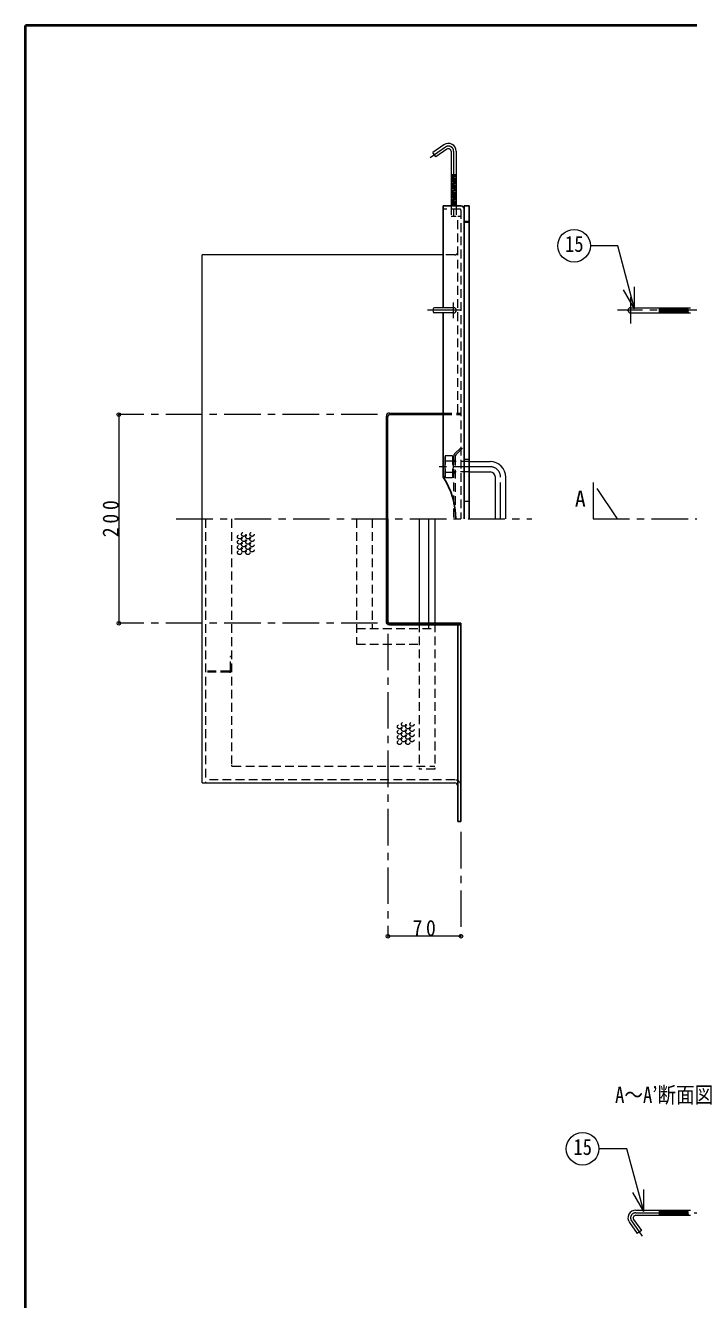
# Model space of a CAD drawing. Units: millimetres at full size, sheet at 1:7. Extents: x -1487 to 1348, y -983 to 984.
# Drawn here: x -1487 to -852, y -238 to 984 of the extents above; entities that cross this region are included whole.
import ezdxf
from ezdxf.enums import TextEntityAlignment as Align

# ---------------------------------------------------------------- set-up
doc = ezdxf.new("R2010")
doc.units = ezdxf.units.MM
doc.header["$LTSCALE"] = 7
doc.header["$PDMODE"] = 32
doc.header["$PDSIZE"] = 3.5
doc.linetypes.add('CHAIN1', pattern=[8, 5, -1, 1, -1])
doc.linetypes.add('DASHED1', pattern=[1.8, 1.2, -0.6])
doc.layers.add('0-6', color=5, linetype='Continuous', lineweight=25)
doc.layers.add('0-A', color=4, linetype='Continuous', lineweight=9)
doc.styles.add('ＭＳ ゴシック', font='')
doc.styles.get('ＭＳ ゴシック').set_extended_font_data('MS Gothic')

msp = doc.modelspace()

# ---------------------------------------------------------------- linework, layer by layer
at = {"layer": '0-6', "color": 4, "linetype": 'DASHED1', "lineweight": 9}
for p, q in [((-1290.857, 365.513), (-1290.857, 378.513)), ((-1289.857, 378.513), (-1290.857, 378.513)), ((-1291.857, 364.513), (-1314.857, 364.513)), ((-1291.857, 363.513), (-1314.857, 363.513))]:
    msp.add_line(p, q, dxfattribs=at)
for radius in [1, 2]:
    msp.add_arc((-1291.857, 365.513), radius, 270, 0, dxfattribs=at)
at = {"layer": '0-A', "color": 1, "lineweight": 40}
for p in [(-1487.357, -983.487), (1347.643, 983.513)]:
    msp.add_line(p, (-1487.357, 983.513), dxfattribs=at)
at = {"layer": '0-A', "color": 7, "lineweight": 18}
for p, q in [((-1086.159, 869.052), (-1096.789, 861.609)), ((-1079.357, 862.908), (-1079.357, 810.513)), ((-1074.357, 862.908), (-1074.357, 810.513)), ((-919.599, 772.395), (-945.764, 772.395)), ((-903.418, 712.004), (-919.599, 772.395)), ((-903.418, 712.004), (-903.418, 733.004)), ((-903.418, 712.004), (-913.918, 730.19)), ((-1076.857, 713.013), (-1095.355, 713.013)), ((-907.256, 713.013), (-849.857, 713.013)), ((-1076.857, 708.013), (-1095.355, 708.013)), ((-907.256, 708.013), (-849.857, 708.013)), ((-1138.357, 612.013), (-1086.857, 612.013)), ((-1141.357, 510.513), (-1141.357, 609.013)), ((-1139.857, 510.513), (-1139.857, 609.013)), ((-1138.357, 610.513), (-1086.857, 610.513)), ((-1061.857, 565.513), (-1041.857, 565.513)), ((-1061.857, 555.513), (-1041.857, 555.513)), ((-1036.857, 510.513), (-1036.857, 550.513)), ((-1026.857, 510.513), (-1026.857, 550.513)), ((-1317.857, 257.513), (-1317.857, 510.513)), ((-1100.857, 510.513), (-1100.857, 410.513)), ((-1094.857, 510.513), (-1094.857, 410.513)), ((-1317.857, 257.513), (-1075.857, 257.513)), ((-894.607, -153.372), (-894.607, -132.372)), ((-894.607, -153.372), (-905.107, -135.185)), ((-902.252, -151.987), (-849.857, -151.987)), ((-902.252, -156.987), (-849.857, -156.987)), ((-908.396, -163.789), (-900.953, -174.418))]:
    msp.add_line(p, q, dxfattribs=at)
at = {"layer": '0-A', "linetype": 'CHAIN1'}
for p, q in [((-1084.725, 867.004), (-1099.451, 856.693)), ((-1076.857, 862.908), (-1076.857, 800.513)), ((-907.256, 723.013), (-907.256, 698.013)), ((-1069.357, 710.513), (-1101.789, 710.513)), ((-1076.857, 703.013), (-1076.857, 718.013)), ((-839.857, 710.513), (-919.756, 710.513)), ((-1149.857, 610.513), (-1397.857, 610.513)), ((-1041.857, 560.513), (-1095.357, 560.513)), ((-1031.857, 510.513), (-1031.857, 550.513)), ((-943.191, 545.513), (-943.191, 510.513)), ((-919.857, 510.513), (-943.191, 545.513)), ((-1342.857, 510.513), (-1001.857, 510.513)), ((-943.191, 510.513), (500.143, 510.513)), ((-1149.857, 410.513), (-1397.857, 410.513)), ((-1139.857, 400.513), (-1139.857, 110.513)), ((-1069.857, 210.513), (-1069.857, 110.513)), ((-902.252, -154.487), (-834.756, -154.487)), ((-906.348, -162.355), (-896.037, -177.08))]:
    msp.add_line(p, q, dxfattribs=at)
at = {"layer": '0-A'}
for p, q in [((-1074.357, 840.412), (-1079.357, 840.412)), ((-1079.357, 839.542), (-1074.357, 839.95)), ((-1079.357, 838.538), (-1074.357, 838.947)), ((-1079.357, 837.535), (-1074.357, 837.943)), ((-1079.357, 836.532), (-1074.357, 836.94)), ((-1079.357, 835.528), (-1074.357, 835.937)), ((-1079.357, 834.525), (-1074.357, 834.933)), ((-1079.357, 833.522), (-1074.357, 833.93)), ((-1079.357, 832.518), (-1074.357, 832.927)), ((-1079.357, 831.515), (-1074.357, 831.923)), ((-1079.357, 830.512), (-1074.357, 830.92)), ((-1079.357, 829.508), (-1074.357, 829.917)), ((-1079.357, 828.505), (-1074.357, 828.913)), ((-1079.357, 827.502), (-1074.357, 827.91)), ((-1079.357, 826.498), (-1074.357, 826.907)), ((-1079.357, 825.495), (-1074.357, 825.903)), ((-1079.357, 824.492), (-1074.357, 824.9)), ((-1079.357, 823.488), (-1074.357, 823.897)), ((-1079.357, 822.485), (-1074.357, 822.893)), ((-1079.357, 821.482), (-1074.357, 821.89)), ((-1079.357, 820.478), (-1074.357, 820.887)), ((-1079.357, 819.475), (-1074.357, 819.883)), ((-1079.357, 818.472), (-1074.357, 818.88)), ((-1079.357, 817.468), (-1074.357, 817.877)), ((-1079.357, 816.465), (-1074.357, 816.873)), ((-1079.357, 815.462), (-1074.357, 815.87)), ((-1079.357, 814.458), (-1074.357, 814.867)), ((-1079.357, 813.455), (-1074.357, 813.863)), ((-1079.357, 812.452), (-1074.357, 812.86)), ((-1079.357, 811.448), (-1074.357, 811.857)), ((-1078.524, 810.513), (-1074.357, 810.853)), ((-1317.857, 510.513), (-1317.857, 763.513)), ((-1086.857, 763.513), (-1317.857, 763.513)), ((-879.756, 713.013), (-879.756, 708.013)), ((-878.886, 708.013), (-879.294, 713.013)), ((-877.883, 708.013), (-878.291, 713.013)), ((-876.879, 708.013), (-877.288, 713.013)), ((-875.876, 708.013), (-876.284, 713.013)), ((-874.873, 708.013), (-875.281, 713.013)), ((-873.869, 708.013), (-874.278, 713.013)), ((-872.866, 708.013), (-873.274, 713.013)), ((-871.863, 708.013), (-872.271, 713.013)), ((-870.859, 708.013), (-871.268, 713.013)), ((-869.856, 708.013), (-870.264, 713.013)), ((-868.853, 708.013), (-869.261, 713.013)), ((-867.849, 708.013), (-868.258, 713.013)), ((-866.846, 708.013), (-867.254, 713.013)), ((-865.843, 708.013), (-866.251, 713.013)), ((-864.839, 708.013), (-865.248, 713.013)), ((-863.836, 708.013), (-864.244, 713.013)), ((-862.833, 708.013), (-863.241, 713.013)), ((-861.829, 708.013), (-862.238, 713.013)), ((-860.826, 708.013), (-861.234, 713.013)), ((-859.823, 708.013), (-860.231, 713.013)), ((-858.819, 708.013), (-859.228, 713.013)), ((-857.816, 708.013), (-858.224, 713.013)), ((-856.813, 708.013), (-857.221, 713.013)), ((-855.809, 708.013), (-856.218, 713.013)), ((-854.806, 708.013), (-855.214, 713.013)), ((-853.803, 708.013), (-854.211, 713.013)), ((-852.799, 708.013), (-853.208, 713.013)), ((-851.796, 708.013), (-852.204, 713.013)), ((-1397.857, 610.513), (-1397.857, 410.513)), ((-1109.857, 510.513), (-1109.857, 410.513)), ((-1069.857, 110.513), (-1139.857, 110.513)), ((-879.756, -151.987), (-879.756, -156.987)), ((-878.886, -156.987), (-879.294, -151.987)), ((-877.883, -156.987), (-878.291, -151.987)), ((-876.879, -156.987), (-877.288, -151.987)), ((-875.876, -156.987), (-876.284, -151.987)), ((-874.873, -156.987), (-875.281, -151.987)), ((-873.869, -156.987), (-874.278, -151.987)), ((-872.866, -156.987), (-873.274, -151.987)), ((-871.863, -156.987), (-872.271, -151.987)), ((-870.859, -156.987), (-871.268, -151.987)), ((-869.856, -156.987), (-870.264, -151.987)), ((-868.853, -156.987), (-869.261, -151.987)), ((-867.849, -156.987), (-868.258, -151.987)), ((-866.846, -156.987), (-867.254, -151.987)), ((-865.843, -156.987), (-866.251, -151.987)), ((-864.839, -156.987), (-865.248, -151.987)), ((-863.836, -156.987), (-864.244, -151.987)), ((-862.833, -156.987), (-863.241, -151.987)), ((-861.829, -156.987), (-862.238, -151.987)), ((-860.826, -156.987), (-861.234, -151.987)), ((-859.823, -156.987), (-860.231, -151.987)), ((-858.819, -156.987), (-859.228, -151.987)), ((-857.816, -156.987), (-858.224, -151.987)), ((-856.813, -156.987), (-857.221, -151.987)), ((-855.809, -156.987), (-856.218, -151.987)), ((-854.806, -156.987), (-855.214, -151.987)), ((-853.803, -156.987), (-854.211, -151.987)), ((-852.799, -156.987), (-853.208, -151.987)), ((-851.796, -156.987), (-852.204, -151.987))]:
    msp.add_line(p, q, dxfattribs=at)
at = {"layer": '0-A', "color": 5, "lineweight": 25}
for p, q in [((-1069.857, 810.513), (-1086.857, 810.513)), ((-1086.857, 713.013), (-1086.857, 810.513)), ((-1061.857, 810.513), (-1066.857, 810.513)), ((-1066.857, 810.513), (-1066.857, 510.513)), ((-1061.857, 510.513), (-1061.857, 810.513)), ((-1086.857, 550.513), (-1086.857, 708.013)), ((-1141.357, 412.013), (-1141.357, 510.513)), ((-1139.857, 510.513), (-1139.857, 412.013)), ((-1138.357, 410.513), (-1069.857, 410.513)), ((-1138.357, 409.013), (-1069.857, 409.013)), ((-1072.857, 220.513), (-1072.857, 409.013)), ((-1069.857, 410.513), (-1069.857, 220.513)), ((-1069.857, 220.513), (-1072.857, 220.513))]:
    msp.add_line(p, q, dxfattribs=at)
at = {"layer": '0-A', "color": 7, "linetype": 'DASHED1', "lineweight": 18}
for p, q in [((-1070.857, 807.513), (-1086.857, 807.513)), ((-1069.857, 806.513), (-1069.857, 510.513)), ((-1061.857, 795.513), (-1066.857, 795.513))]:
    msp.add_line(p, q, dxfattribs=at)
at = {"layer": '0-A', "linetype": 'DASHED1'}
for p, q in [((-1079.357, 810.513), (-1079.357, 800.513)), ((-1074.357, 810.513), (-1074.357, 800.513)), ((-1074.357, 800.513), (-1079.357, 800.513)), ((-1072.857, 612.013), (-1072.857, 800.513)), ((-1069.857, 800.513), (-1072.857, 800.513)), ((-1062.357, 794.513), (-1066.857, 794.513)), ((-1062.357, 794.513), (-1062.357, 510.513)), ((-1075.857, 763.513), (-1086.857, 763.513)), ((-1086.857, 612.013), (-1069.857, 612.013)), ((-1086.857, 610.513), (-1069.857, 610.513)), ((-1075.979, 572.892), (-1066.857, 582.013)), ((-1074.479, 572.27), (-1066.857, 579.892)), ((-1084.857, 571.013), (-1085.357, 569.513)), ((-1085.357, 569.513), (-1085.357, 551.513)), ((-1085.357, 569.513), (-1084.857, 566.013)), ((-1077.857, 571.013), (-1084.857, 571.013)), ((-1084.857, 571.013), (-1084.857, 550.013)), ((-1077.857, 566.013), (-1084.857, 566.013)), ((-1077.857, 571.013), (-1077.857, 550.013)), ((-1077.357, 569.513), (-1077.357, 551.513)), ((-1061.857, 565.513), (-1077.357, 565.513)), ((-1076.857, 570.77), (-1076.857, 510.513)), ((-1075.357, 566.513), (-1076.857, 566.513)), ((-1075.357, 570.149), (-1075.357, 510.513)), ((-1062.357, 567.513), (-1066.857, 567.513)), ((-1084.857, 550.013), (-1085.357, 551.513)), ((-1077.857, 555.013), (-1084.857, 555.013)), ((-1077.857, 550.013), (-1084.857, 550.013)), ((-1077.357, 560.513), (-1077.857, 555.013)), ((-1077.857, 555.013), (-1077.357, 551.513)), ((-1077.357, 551.513), (-1077.857, 550.013)), ((-1061.857, 555.513), (-1077.357, 555.513)), ((-1075.357, 554.513), (-1076.857, 554.513)), ((-1062.357, 527.096), (-1066.857, 527.096)), ((-1314.857, 510.513), (-1314.857, 257.513)), ((-1289.857, 510.513), (-1289.857, 274.513)), ((-1169.857, 510.513), (-1169.857, 390.513)), ((-1154.857, 510.513), (-1154.857, 405.513)), ((-1169.857, 405.513), (-1094.857, 405.513)), ((-1109.857, 410.513), (-1109.857, 270.513)), ((-1100.857, 410.513), (-1100.857, 405.513)), ((-1094.857, 410.513), (-1094.857, 270.513)), ((-1169.857, 390.513), (-1109.857, 390.513)), ((-1288.857, 273.513), (-1094.857, 273.513)), ((-1094.857, 270.513), (-1109.857, 270.513)), ((-1075.857, 260.513), (-1314.857, 260.513))]:
    msp.add_line(p, q, dxfattribs=at)
at = {"layer": '0-A', "color": 7, "lineweight": 18}
for points in [[(-1083.291, 864.956), (-1093.921, 857.513), (-1096.789, 861.609)], [(-894.607, -153.372), (-910.721, -93.235), (-937.729, -93.235)], [(-904.3, -160.921), (-896.857, -171.551), (-900.953, -174.418)]]:
    msp.add_lwpolyline(points, dxfattribs=at)
at = {"layer": '0-A', "linetype": 'DASHED1'}
for points in [[(-1084.857, 566.013), (-1085.357, 560.513), (-1084.857, 555.013), (-1085.357, 551.513)], [(-1077.857, 571.013), (-1077.357, 569.513), (-1077.857, 566.013), (-1077.357, 560.513)]]:
    msp.add_lwpolyline(points, dxfattribs=at)
at = {"layer": '0-A', "color": 7, "lineweight": 18}
for centre in [(-961.364, 772.395), (-953.329, -93.235)]:
    msp.add_circle(centre, 15.6, dxfattribs=at)
at = {"layer": '0-A', "linetype": 'DASHED1'}
for centre in [(-1282.148, 493.336), (-1282.148, 488.336), (-1278.148, 495.836), (-1278.148, 490.836), (-1274.148, 493.336), (-1274.148, 488.336), (-1270.148, 495.836), (-1270.148, 490.836), (-1282.148, 483.336), (-1282.148, 478.336), (-1278.148, 485.836), (-1278.148, 480.836), (-1274.148, 483.336), (-1274.148, 478.336), (-1270.148, 485.836), (-1270.148, 480.836), (-1128.802, 311.296), (-1128.802, 306.296), (-1124.802, 313.796), (-1124.802, 308.796), (-1124.802, 303.796), (-1120.802, 311.296), (-1120.802, 306.296), (-1116.802, 313.796), (-1116.802, 308.796), (-1116.802, 303.796), (-1128.802, 301.296), (-1128.802, 296.296), (-1124.802, 298.796), (-1120.802, 301.296), (-1120.802, 296.296), (-1116.802, 298.796)]:
    msp.add_circle(centre, 2, dxfattribs=at)
at = {"layer": '0-A', "color": 7, "lineweight": 18}
for centre, radius, start, end in [((-1081.857, 862.908), 7.5, 0, 125), ((-1081.857, 862.908), 2.5, 0, 125), ((-1076.857, 710.513), 2.5, 270, 90), ((-907.256, 710.513), 2.5, 90, 270), ((-1138.357, 609.013), 3, 90, 180), ((-1138.357, 609.013), 1.5, 90, 180), ((-1041.857, 550.513), 15, 0, 90), ((-1041.857, 550.513), 5, 0, 90), ((-1075.857, 254.513), 3, 0, 90), ((-902.252, -159.487), 7.5, 90, 215), ((-902.252, -159.487), 2.5, 90, 215)]:
    msp.add_arc(centre, radius, start, end, dxfattribs=at)
at = {"layer": '0-A', "linetype": 'CHAIN1'}
for centre, radius, start, end in [((-1081.857, 862.908), 5, 0, 125), ((-1041.857, 550.513), 10, 0, 90), ((-902.252, -159.487), 5, 90, 215)]:
    msp.add_arc(centre, radius, start, end, dxfattribs=at)
at = {"layer": '0-A', "color": 7, "linetype": 'DASHED1', "lineweight": 18}
msp.add_arc((-1070.857, 806.513), 1, 0, 90, dxfattribs=at)
at = {"layer": '0-A', "color": 5, "lineweight": 25}
for centre, radius, start, end in [((-1069.857, 807.513), 3, 0, 90), ((-1147.524, 510.513), 72.667, 0, 33.39849), ((-1138.357, 412.013), 3, 180, 270), ((-1138.357, 412.013), 1.5, 180, 270)]:
    msp.add_arc(centre, radius, start, end, dxfattribs=at)
at = {"layer": '0-A', "linetype": 'DASHED1'}
for centre, radius, start, end in [((-1075.857, 766.513), 3, 270, 0), ((-1073.857, 570.77), 3, 135, 180), ((-1072.357, 570.149), 3, 135, 180), ((-1288.857, 274.513), 1, 180, 270), ((-1075.857, 254.513), 6, 0, 90)]:
    msp.add_arc(centre, radius, start, end, dxfattribs=at)
at = {"layer": '0-A', "color": 7, "lineweight": 18}
msp.add_ellipse((-1095.345, 710.513), major_axis=(0, -2.5), ratio=0.57, start_param=3.14159265, end_param=6.28318531, dxfattribs=at)
at = {"layer": '0-A'}
for p in [(-1397.857, 610.513), (-1397.857, 410.513), (-1139.857, 110.513), (-1069.857, 110.513)]:
    msp.add_point(p, dxfattribs=at)

# ---------------------------------------------------------------- texts
at = {"layer": '0-A', "color": 7, "style": 'ＭＳ ゴシック', "width": 0.85}
for s, p in [('15', (-970.114, 761.895)), ('A～A’断面図', (-922.113, -53.81)), ('15', (-962.079, -103.735))]:
    msp.add_text(s, height=15.4, dxfattribs=at).set_placement(p, align=Align.BOTTOM_LEFT)
at = {"layer": '0-A', "color": 7, "style": 'ＭＳ ゴシック'}
msp.add_text('A', height=15.4, dxfattribs=at).set_placement((-960.691, 517.513), align=Align.BOTTOM_LEFT)
at = {"layer": '0-A', "color": 7, "insert": (-1397.857, 493.013), "char_height": 15.4, "attachment_point": 7, "rotation": 90, "style": 'ＭＳ ゴシック'}
msp.add_mtext('\\T1.38;\\W0.9;200', dxfattribs=at)
at = {"layer": '0-A', "color": 7, "insert": (-1116.232, 110.513), "char_height": 15.4, "attachment_point": 7, "style": 'ＭＳ ゴシック'}
msp.add_mtext('\\T1.36;\\W0.9;70', dxfattribs=at)

doc.saveas('drawing.dxf')
